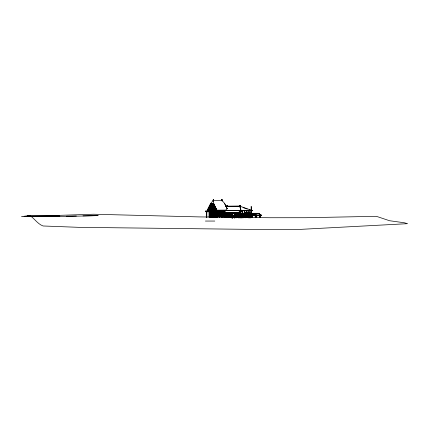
<?xml version="1.0" encoding="UTF-8"?>
<svg xmlns="http://www.w3.org/2000/svg" width="429" height="429" viewBox="0 0 429 429"><rect width="100%" height="100%" fill="white"/><g stroke="black" fill="none" stroke-linecap="round" stroke-linejoin="round"><path stroke-width="0.64" d="M238.846 217.417L238.846 213.562M240.181 205.909C240.004 205.941 239.983 206.199 240.026 206.011M255.716 216.055L255.234 216.093L255.437 215.744L255.437 216.093L254.703 215.127M259.427 215.127L260.033 216.055L259.325 215.127M259.995 216.093L259.524 215.127M225.692 206.665C228.475 205.062 226.684 206.95 227.107 205.716M227.188 205.899C227.365 206.472 226.41 206.108 227.027 205.732M240.24 206.188L239.908 206.129L240.91 210.591C241.645 211.594 238.792 204.713 240.294 206.129M240.063 206.059L240.953 210.575L240.782 210.189L241.034 210.307M240.728 210.21L240.873 210.811M213.352 200.284L213.347 199.474L213.084 200.836L213.604 200.836L213.347 199.474L213.326 200.836L213.465 200.552L213.604 200.836M221.959 200.284L221.954 199.474L222.211 200.836L221.831 200.552L221.691 200.836L221.67 200.091L221.954 199.474L221.975 200.836M239.924 206.29L240.272 206.124M240.83 210.682L240.717 210.553M251.807 210.516L251.871 210.296M239.988 205.807C239.967 207.11 239.409 205.1 240.304 205.899M239.221 212.527L238.604 212.784L238.889 213.562M226.818 205.893L227.327 205.899M252.488 213.991L250.059 213.057M250.171 213.61L243.259 213.637M244.562 213.401L245.238 213.706L244.519 213.476M249.517 213.154L244.353 212.859L245.602 213.288L244.316 212.639L245.635 213.17M245.173 213.277C254.504 213.197 247.887 212.457 244.316 212.639M227.145 205.99C226.625 206.419 227.477 206.263 227.177 205.807M240.83 211.014L241.5 211.422L242.374 211.422L242.562 211.041L241.752 210.548L238.224 212.704L222.469 212.704L238.251 212.816L241.752 210.548M239.768 206.129L252.434 210.596L224.764 210.575L252.424 210.601M222.748 212.553L221.954 211.99L222.748 212.553L219.868 212.537M219.873 212.478L222.892 212.376L219.31 212.157L219.31 217.353M220.029 215.122L220.329 214.21M220.442 214.21L220.704 215.154L220.393 216.093L220.061 215.154L220.372 214.21L221.434 216.093L221.091 215.181M220.442 216.093L220.742 215.181M221.091 215.122L221.391 214.21L221.718 215.154L221.455 216.093M221.123 215.154L221.434 214.21M221.423 216.055L221.718 215.154L221.455 214.21M255.314 215.176C245.865 217.117 253.737 210.87 255.947 215.337L261.197 215.138L256.016 215.176L253.405 213.304L258.564 213.304L261.197 215.138M255.947 215.337L261.089 215.176M207.309 210.21L210.714 203.405L213.224 200.552L222.072 200.552L224.587 203.405L227.22 208.676L225.649 210.446L216.28 210.446L216.28 209.449L213.379 203.652M209.39 210.446L207.389 210.248L210.778 203.469L213.567 203.405L216.972 210.446M208.081 210.446L208.081 209.449L210.982 203.652L213.486 203.652L213.486 203.963M213.084 200.836L213.224 200.552L213.363 200.836M209.127 211.358L209.127 209.449L211.813 204.075L214.071 204.075M222.024 216.977L222.109 212.382L222.061 216.656L219.407 216.656M219.396 217.283L219.863 216.704L219.863 212.382M221.745 217.283L222.072 217.047M221.841 217.283L222.206 216.704L222.206 212.382M239.8 206.167L239.832 206.564L227.021 206.564M240.047 206.22L227.161 206.274M243.388 217.385L243.484 213.733M252.772 215.127L251.936 216.404L252.997 215.127M255.48 216.055L256.081 215.127M256.317 215.127L255.48 216.404L256.542 215.127M240.02 206.258L239.865 206.129M240.192 206.108L227.005 206.22M252.44 215.127L251.973 215.744L252.638 215.127M251.973 216.093L252.702 215.127M252.906 215.127L251.936 216.055M256.998 215.127L256.531 215.744L256.73 216.093L256.252 216.055M256.531 216.093L257.261 215.127M256.73 216.093L257.464 215.127M246.407 216.838L246.444 216.838M247.319 216.838L247.474 216.951M248.316 216.838L248.386 216.731M216.935 210.248L225.992 210.21L216.935 210.248L213.54 203.469L213.224 200.552M219.568 217.106L219.814 212.36M250.767 215.138L253.405 213.304L256.043 215.138M250.874 215.176L254.006 213.304M251.673 214.929L251.673 217.514M251.914 214.929L251.914 217.514M222.469 212.704L225.879 210.623L222.501 212.816M222.538 212.795L222.613 213.079L238.932 213.122L238.165 213.39L238.83 213.122M235.87 213.39L238.932 213.202L238.24 213.202M225.885 206.655L227.156 206.193M211.374 203.963L211.599 204.097A1.609 1.051 -90 0 0 212.119 204.333L212.494 204.097A1.609 1.051 90 0 0 213.009 204.333L213.154 204.097A1.609 1.051 90 0 0 213.674 204.333L213.814 204.097M211.374 204.038L211.835 204.097A1.609 1.051 90 0 0 212.35 204.333M212.328 204.027L211.931 203.652M66.457 216.189L76.367 216.007M82.974 215.884L98.166 215.61L62.312 216.548L27.183 215.937L59.856 216.136L24.319 216.27M213.063 200.091L213.626 200.091M221.67 200.091L222.233 200.091M213.084 200.375L213.604 200.375M221.691 200.375L222.211 200.375M210.736 203.469L213.583 203.469M224.56 203.469L227.139 208.708M213.009 204.333L212.779 204.333A1.609 1.051 -90 0 1 212.258 204.097L212.033 203.963M213.674 204.333L213.438 204.333A1.609 1.051 -90 0 1 212.918 204.097L212.693 203.963M211.508 204.681L214.366 204.681M211.207 205.287L212.157 205.287M213.293 205.475L214.082 205.475L214.082 209.1L213.293 209.1M212.366 205.63L213.154 205.63M213.293 205.63L214.082 205.63M212.366 205.786L213.154 205.786M213.293 205.786L214.082 205.786M210.902 205.899L212.157 205.899M212.366 205.947L213.154 205.947M213.293 205.947L214.082 205.947M212.366 206.102L213.154 206.102M213.293 206.102L214.082 206.102M212.366 206.263L213.154 206.263M213.293 206.263L214.082 206.263M212.366 206.419L213.154 206.419M213.293 206.419L214.082 206.419M227.123 206.488L240.074 206.564L240.074 205.99L239.832 206.606M210.601 206.505L212.157 206.505M212.366 206.574L213.154 206.574M213.293 206.574L214.082 206.574M214.296 206.505L215.331 206.505M212.366 206.735L213.154 206.735M213.293 206.735L214.082 206.735M251.013 206.837L251.689 206.837M212.366 206.891L213.154 206.891M213.293 206.891L214.082 206.891M210.296 207.11L212.157 207.11M212.366 207.051L213.154 207.051M213.293 207.051L214.082 207.051M214.296 207.11L215.535 207.11M212.366 207.207L213.154 207.207M213.293 207.207L214.082 207.207M212.366 207.363L213.154 207.363M213.293 207.363L214.082 207.363M212.366 207.523L213.154 207.523M213.293 207.523L214.082 207.523M209.99 207.716L212.157 207.716M212.366 207.679L213.154 207.679M213.293 207.679L214.082 207.679M214.296 207.716L215.374 207.716M212.366 207.84L213.154 207.84M213.293 207.84L214.082 207.84M212.366 207.995L213.154 207.995M213.293 207.995L214.082 207.995M212.366 208.151L213.154 208.151M213.293 208.151L214.082 208.151M209.69 208.322L212.157 208.322M212.366 208.312L213.154 208.312M213.293 208.312L214.082 208.312M214.296 208.322L216.146 208.322M212.366 208.467L213.154 208.467M213.293 208.467L214.082 208.467M212.366 208.628L213.154 208.628M213.293 208.628L214.082 208.628M226.85 208.708L227.22 208.676M212.366 208.784L213.154 208.784M213.293 208.784L214.082 208.784M209.384 208.928L212.157 208.928M212.366 208.939L213.154 208.939M213.293 208.939L214.082 208.939M214.296 208.928L216.511 208.928M212.071 209.191L214.339 209.191M208.081 209.449L209.127 209.449M209.127 209.534L216.693 209.534M209.127 210.146L216.693 210.146M224.544 210.687L252.359 210.687M209.127 210.752L225.67 210.752M240.889 211.014L242.374 211.422M210.827 211.041L211.025 211.502L216.506 211.502L216.506 211.041L205.507 211.041L205.888 211.502M224.678 211.358L206.086 211.347L206.086 211.808L213.417 211.808L213.417 211.347M219.069 211.926L219.905 212.553L219.069 211.926L221.997 211.926L222.876 212.435M219.106 211.99L209.127 211.964L209.127 217.428M221.954 211.99L224.056 211.964M219.106 212.157L219.407 212.157L219.407 217.353M209.947 212.312L216.463 212.312L216.463 217.573L216.42 212.312M216.355 212.559L210.135 212.559L210.135 217.117M209.127 212.569L209.99 212.569M213.095 212.65L210.248 212.65L210.328 213.524M213.438 212.65L216.286 212.65M216.463 212.569L219.31 212.569M244.316 212.72L248.284 212.639M249.614 213.1L245.093 213.208M209.127 213.175L209.99 213.175M216.463 213.175L219.31 213.175M221.755 213.175L224.056 213.175M249.115 213.208L244.417 213.39M239.13 213.304L240.712 213.304M245.602 213.288L249.49 213.288M235.768 213.39L238.39 213.401L238.342 217.894M248.064 213.39L249.061 213.143M253.405 213.39L258.564 213.39L261.175 215.202M210.248 213.524L213.095 213.524M213.438 213.524L216.286 213.524M224.249 213.47L227.981 213.47L227.944 212.982M228.442 213.47L232.234 213.47M232.695 213.47L235.537 213.47L235.494 212.982L235.451 213.47M240.712 213.503L250.171 213.503L250.171 217.862M210.135 213.615L213.165 213.615M213.326 213.615L216.355 213.615M222.002 213.588L219.873 213.588L221.959 213.529L221.959 212.537M224.056 213.562L238.342 213.583M239.13 213.61L242.664 213.503M245.249 213.637L243.018 213.615L243.055 217.385M229.949 213.701L234.733 213.701M209.127 213.787L209.99 213.787M216.463 213.787L219.31 213.787M219.868 213.808L236.481 213.749M243.018 213.733L246.187 213.733M246.294 213.733L248.026 213.733L248.016 217.385M224.249 213.84L227.981 213.84L227.944 217.026M228.362 213.84L230.432 213.84M234.497 213.84L235.618 213.84M210.135 213.926L213.175 213.926M213.326 213.926L216.361 213.926M249.726 213.39L251.598 213.974L251.598 214.484M210.248 214.017L213.1 214.017M213.438 214.017L216.291 214.017M219.868 214.151L221.959 214.151M250.692 214.087L251.491 214.071M219.868 214.21L221.959 214.21M240.873 214.221L242.61 214.221M248.166 214.221L250.027 214.221M250.434 214.221L251.716 214.221M209.127 214.393L209.99 214.393M216.463 214.393L219.31 214.393M221.755 214.393L224.056 214.393M246.187 214.597L245.275 214.597L245.275 213.733M246.294 214.597L248.026 214.597M244.498 214.661L246.187 214.661M246.294 214.661L248.026 214.661M224.249 214.859L227.981 214.859M228.362 214.859L230.432 214.859M234.497 214.859L235.618 214.859M240.873 214.827L242.61 214.827M248.166 214.827L250.027 214.827M251.684 214.822L255.491 214.822M224.249 214.924L227.981 214.924M228.362 214.924L230.432 214.924M234.497 214.924L235.618 214.924M251.555 214.913L255.738 214.929L255.738 217.514M209.127 214.999L209.99 214.999M216.463 214.999L219.31 214.999M221.755 214.999L224.056 214.999M210.248 215.101L213.1 215.101M213.438 215.101L216.291 215.101M220.656 215.154L221.171 215.154M251.555 215.127L255.657 215.127M210.248 215.16L213.1 215.16M213.438 215.16L216.291 215.16M250.938 215.337L255.384 215.337M240.873 215.433L242.61 215.433M248.166 215.433L250.027 215.433M209.127 215.605L209.99 215.605M216.463 215.605L219.31 215.605M221.755 215.605L224.056 215.605M224.249 215.91L227.981 215.91M228.362 215.91L230.432 215.91M234.497 215.91L235.618 215.91M224.249 215.975L227.981 215.975M228.362 215.975L230.432 215.975M234.497 215.975L235.618 215.975M240.873 216.039L242.61 216.039M248.166 216.039L250.027 216.039M219.868 216.093L221.959 216.093M209.127 216.211L209.99 216.211M216.463 216.211L219.31 216.211M219.868 216.157L224.056 216.211M244.498 216.232L249.045 216.157L244.841 216.291M256.252 216.404L255.931 215.551M258.966 215.127L260.033 216.404L259.196 215.127M219.868 216.5L222.002 216.559M240.873 216.65L242.61 216.65M248.166 216.65L250.027 216.65M244.868 216.704L248.799 216.704M209.127 216.817L209.99 216.817M216.463 216.817L219.31 216.817M219.407 216.817L221.654 216.817M221.755 216.817L224.056 216.817M224.249 216.961L227.981 216.961M228.362 216.961L230.432 217.026M234.497 217.026L235.618 217.026M244.868 216.977L248.799 216.977M240.846 217.149L238.964 217.149L239.055 217.862M245.275 217.154L246.187 217.154M246.294 217.154L248.026 217.154M230.695 217.299L231.328 217.299M238.964 217.256L242.61 217.256M243.077 217.235L244.562 217.385M245.023 217.251L250.027 217.256M242.61 217.385L248.836 217.385M244.578 217.605L248.718 217.664M244.487 217.664L248.836 217.664L248.809 216.157M205.389 221.053L214.8 221.053M213.004 204.027L212.596 203.652M213.669 204.027L213.358 203.963M239.157 214.875A0.799 0.52 -90 0 1 239.575 214.398L239.714 214.398A0.799 0.52 -90 0 1 240.16 215.202A0.799 0.52 -90 0 1 239.698 215.985L239.564 215.985A0.799 0.52 -90 0 1 239.151 215.487M248.241 212.72L249.603 213.17M243.243 213.706L242.567 213.401L245.468 213.208M243.029 207.566L247.297 209.084M249.131 209.733L252.182 210.811M249.978 213.122L252.354 214.221L249.957 213.304M219.069 211.99L219.948 212.435M242.535 211.159L241.704 210.682L241.704 211.014L238.315 213.079L238.224 212.704M261.025 215.337L258.564 213.304M260.269 214.913L260.296 217.514M211.004 211.347L211.186 211.041M209.937 211.347L210.124 211.041M209.765 211.041L209.963 211.502L209.937 211.041M209.073 211.502L208.875 211.041M208.698 211.041L208.902 211.502L210.778 211.347M207.636 211.347L207.813 211.041M206.574 211.347L206.746 211.041M205.507 211.347L208.655 211.347M259.062 215.127L259.792 216.093M254.971 215.127L255.437 215.744M254.504 215.127L255.234 216.093M255.882 215.127L256.483 216.055M222.072 200.552L222.211 200.836M220.029 215.181L220.329 216.093M240.798 210.43L240.889 210.687M260.054 214.929L260.054 217.514M260.012 214.822L260.012 217.455M259.797 216.055L259.797 216.404M259.776 215.127L259.776 217.626M256.751 215.481L256.751 217.455M256.51 214.822L256.51 217.455M256.467 216.221L256.467 217.514M256.226 214.929L256.226 217.514M255.496 214.929L255.496 217.514M255.437 214.822L255.459 217.455M255.239 214.822L255.234 215.127M255.217 214.822L255.217 217.626M255.099 214.822L255.099 215.127M253.92 214.822L253.92 213.905L253.33 213.68M253.705 213.304L253.705 213.599M253.485 213.905L253.485 214.822M252.193 217.455L252.193 214.822L252.172 215.127M252.172 215.744L252.172 216.404M251.93 214.822L251.952 217.455M251.839 214.071L251.839 214.484L251.249 214.484L251.249 213.974M251.791 214.822L251.791 215.127M251.539 217.755L251.533 206.928L251.169 206.928L251.179 217.691M250.815 213.808L250.815 217.578M250.45 213.669L250.45 217.562M250.064 210.526L250.08 217.873M250.027 213.61L250.027 217.862M249.823 210.526L249.823 213.503M249.211 213.61L249.152 217.862M249.083 213.61L249.083 217.862M248.927 216.157L248.927 217.819M248.718 216.157L248.718 217.385M248.241 210.526L248.166 217.862M248.134 217.385L248.134 213.503L248.134 217.664M248 210.526L248 213.503M247.983 213.733L247.898 217.385M247.806 216.291L247.806 217.385M247.528 214.661L247.485 216.232M247.442 214.661L247.442 216.232M247.206 213.733L247.206 214.597M247.206 216.291L247.206 217.154M247.158 213.733L247.163 214.597M247.158 216.291L247.104 217.385M246.895 217.385L246.836 214.661L246.793 216.232M246.418 210.526L246.418 213.503M246.343 213.733L246.343 217.154M246.278 213.642L246.278 217.251M246.176 210.526L246.176 213.503M246.187 213.642L246.192 217.385M246.101 216.291L246.101 217.385M245.983 216.291L245.983 217.385M245.683 214.661L245.683 216.232L245.597 214.661M245.324 213.733L245.318 214.597M245.308 216.157L245.318 217.154M245.281 216.157L245.281 217.664M245.19 216.157L245.19 217.819M245.039 214.661L245.072 217.664M244.954 214.661L244.975 216.291M244.932 213.615L244.889 217.385M244.594 210.526L244.594 213.503M244.535 213.208L244.578 213.642M244.46 213.733L244.423 217.235M244.353 210.526L244.353 213.503M243.994 213.733L243.994 217.235M243.956 213.733L243.956 217.235M243.527 213.733L243.527 217.862M242.771 210.526L242.771 213.503M242.696 217.385L242.696 217.862M242.535 210.526L242.61 217.862M241.833 213.61L241.833 217.862M241.779 213.61L241.779 217.862M241.704 213.61L241.704 217.862M240.948 211.122L240.948 213.503M240.932 213.61L240.932 217.862M240.873 213.61L240.873 217.862M240.766 213.503L240.787 217.149M240.787 217.256L240.787 217.862M240.712 211.089L240.712 217.149M239.956 217.256L239.956 217.862M239.886 217.256L239.886 217.862M239.698 214.398L239.698 215.985M239.639 214.398L239.639 215.985M239.575 214.398L239.575 215.985M239.13 212.779L239.13 217.149M238.889 212.784L238.889 217.846M237.795 213.583L237.795 217.546M237.746 213.583L237.746 217.546M237.21 213.583L237.21 217.546M237.162 213.583L237.162 217.546M236.62 213.583L236.572 217.546M236.025 213.401L236.025 217.894M235.982 213.401L235.982 217.841M235.575 217.026L235.451 213.84M234.577 212.891L234.577 213.562M234.588 213.749L234.588 217.433M234.507 212.891L234.507 213.562M234.507 213.749L234.507 217.433M234.427 212.891L234.427 213.562M234.416 213.701L234.416 217.97M234.347 213.701L234.347 217.97M234.282 213.701L234.282 217.97M233.596 212.982L233.596 213.47M233.671 215.594L233.671 217.299L233.065 217.299L233.097 215.594M233.553 212.982L233.548 213.47M232.749 212.891L232.749 213.562M232.625 212.891L232.625 213.562M232.507 212.891L232.507 213.562M232.443 213.701L232.443 217.97M232.384 213.701L232.384 217.97M232.266 212.891L232.266 213.562M232.325 213.701L232.325 217.97M232.223 212.891L232.202 217.97M232.164 213.701L232.1 217.97M232.041 213.701L232.041 217.97M231.923 213.562L231.923 217.97M231.376 212.982L231.424 213.47M231.338 212.982L231.338 213.47M230.545 213.749L230.545 217.433M230.394 212.891L230.464 213.562M230.464 213.749L230.384 217.433M230.314 212.891L230.314 213.562M230.357 213.84L230.314 217.026M229.435 212.982L229.483 213.47M229.44 217.026L229.402 213.84L229.317 217.026M228.491 212.891L228.491 213.562M228.453 213.749L228.453 217.433M228.373 212.891L228.373 213.562M228.373 213.749L228.373 217.433M228.255 212.891L228.292 217.433M228.094 213.749L228.094 217.433M227.971 212.891L228.013 217.433M227.08 212.982L227.08 213.47M227.08 213.84L227.08 216.961M227.032 212.982L227.038 213.47M227.038 213.84L226.995 217.026M226.249 213.749L226.249 217.433M226.099 212.891L226.169 213.562M226.099 213.749L226.169 217.433M226.019 212.891L226.019 213.562M226.019 213.749L226.019 217.433M225.236 212.982L225.198 213.47M225.236 213.84L225.198 217.026M225.15 212.982L225.193 213.47M225.193 213.84L225.15 217.026M224.297 212.891L224.297 213.562M224.297 213.749L224.26 217.433M224.179 212.891L224.179 213.562M224.179 213.749L224.179 217.433M224.056 211.733L224.056 212.199M224.056 212.891L224.056 217.433M221.959 213.808L221.959 216.5M221.755 216.211L221.755 217.353M221.654 213.808L221.654 214.151M221.654 216.157L221.654 216.5M221.654 216.656L221.654 217.353M221.568 213.808L221.605 214.151M221.568 216.157L221.605 216.5M221.471 212.537L221.471 213.529M221.38 212.537L221.428 213.529M220.919 212.537L220.956 213.529M220.94 213.744L220.94 216.559M220.871 212.537L220.871 213.529M220.897 213.808L220.897 216.5M220.592 214.151L220.549 213.808L220.544 214.151M220.592 216.5L220.549 216.157L220.544 216.5M220.404 212.537L220.447 213.529M220.361 212.537L220.361 213.529M220.265 213.808L220.216 214.151L220.179 213.808M220.265 216.157L220.216 216.5L220.179 216.157M217.321 210.446L217.321 217.428M216.329 211.041L216.329 211.502M216.291 217.321L216.275 212.559L216.243 217.321M215.61 212.65L215.572 213.524M215.524 212.65L215.524 213.524M215.524 214.017L215.524 217.321M215.438 211.041L215.438 211.502M215.267 211.041L215.267 211.502M214.977 214.017L214.929 217.321L214.908 213.926M214.886 212.65L214.843 213.524M214.795 212.65L214.795 213.524M214.822 213.926L214.79 217.321M214.377 211.041L214.377 211.502M214.253 205.196L214.253 209.191M214.2 211.041L214.2 211.502M214.205 214.017L214.205 217.321M214.114 209.191L214.151 205.378L212.258 205.378L212.296 209.191M214.157 213.524L214.114 212.65L214.109 213.524M214.157 214.017L214.157 217.321M214.109 214.017L214.109 217.321M213.513 212.65L213.513 213.524M213.524 214.017L213.524 217.321M213.444 212.559L213.444 213.615M213.454 213.926L213.438 217.321M213.315 211.041L213.315 211.502M213.363 212.559L213.363 217.117M213.256 203.652L213.567 204.081A1.609 1.051 -90 0 0 213.873 204.284M213.224 205.378L213.224 209.191M213.138 211.041L213.202 217.439M213.047 212.559L213.047 217.117M212.961 211.808L212.961 217.396M212.918 211.808L212.918 217.449M212.827 203.652L212.827 203.963M212.677 211.808L212.677 217.396M212.419 212.65L212.419 213.524M212.419 214.017L212.425 217.321M212.334 212.65L212.376 213.524M212.376 214.017L212.376 217.321M212.248 211.041L212.248 211.502M212.167 203.652L212.167 203.963M212.157 205.196L212.157 209.191M212.065 211.041L212.087 211.502L211.888 211.041M211.787 214.017L211.787 217.321M211.717 213.926L211.738 217.321M211.695 213.524L211.647 212.65L211.604 213.524M211.631 213.926L211.647 217.321L211.561 214.017M211.61 204.038L211.272 203.652M211.508 203.652L211.508 203.963M211.004 211.041L211.009 211.502M211.014 214.017L211.014 217.321M210.966 212.65L210.918 213.524M210.966 214.017L210.966 217.321M210.88 212.65L210.88 213.524M210.88 214.017L210.88 217.321M210.333 214.017L210.285 217.321L210.264 213.926M210.253 212.559L210.253 213.615M209.99 212.312L209.947 217.573M207.636 211.041L207.588 211.502M206.821 211.808L206.821 217.439M206.574 211.041L206.526 211.502M206.542 211.808L206.542 217.449M206.301 211.808L206.301 217.396M205.684 211.041L205.684 211.347M239.505 212.398C239.677 213.642 240.213 211.631 239.505 212.398M238.91 212.205L238.604 212.232L238.889 212.232M30.041 215.599L21.45 216.607L93.393 214.227L198.981 216.902L270.227 217.739L305.856 217.718L376.383 216.318L389.532 220.726L404.263 222.753L407.55 223.675L300.139 229.386L263.181 229.526L79.102 227.343L43.082 225.981C37.714 224.056 34.626 218.742 30.041 215.599M214.296 205.196L212.114 205.196L212.071 209.314L214.339 209.314L214.296 205.196M213.154 205.475L212.366 205.475L212.366 209.1L213.154 209.1L213.154 205.475M231.344 215.53L230.646 215.53L230.646 217.358L231.344 217.358L231.344 215.53M233.719 215.53L233.022 215.53L233.022 217.358L233.719 217.358L233.719 215.53M213.1 216.211L210.248 216.211L213.1 216.275M216.291 216.211L213.438 216.211L216.291 216.275M239.993 214.398L239.859 214.398A0.799 0.52 -90 0 0 239.398 215.181A0.799 0.52 -90 0 0 239.843 215.985L239.977 215.985A0.799 0.52 -90 0 0 240.438 215.202A0.799 0.52 -90 0 0 239.993 214.398M253.721 214.822L253.721 213.905L253.689 214.822M247.013 217.385L247.013 216.291L246.986 217.385M221.284 214.151L221.278 213.808L221.241 214.151M221.278 216.5L221.284 216.157L221.241 216.5M215.658 217.321L215.658 214.017L215.61 217.321"/></g></svg>
